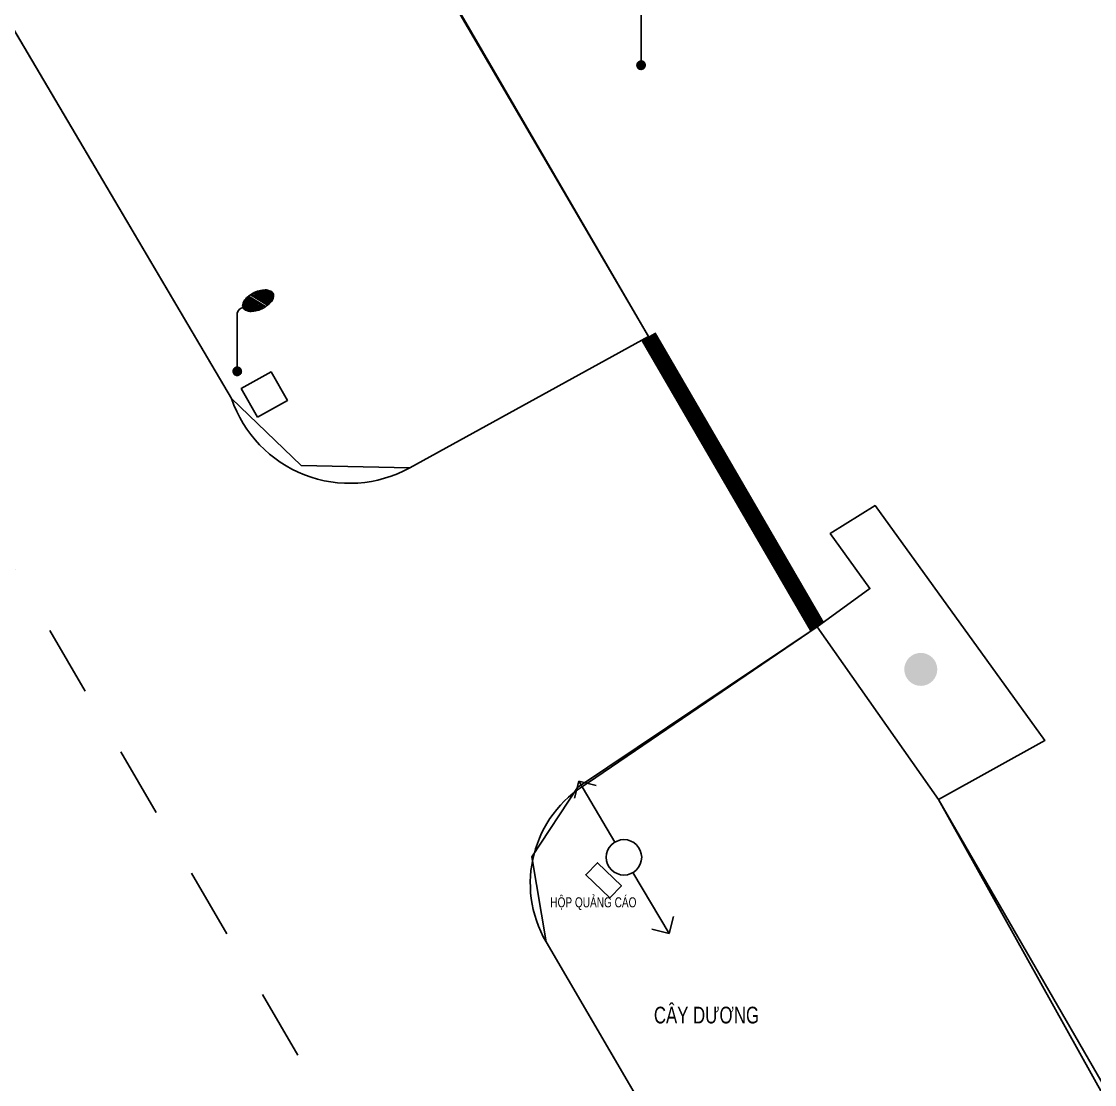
# Model space of a CAD drawing. Header units: millimetres. Extents: x 100 to 288, y -65 to 177.
# Drawn here: x 132.053 to 133.58, y 157.521 to 159.035 of the extents above; entities that cross this region are included whole.
import ezdxf

# ---------------------------------------------------------------- set-up
doc = ezdxf.new("R2010")
doc.units = ezdxf.units.MM
doc.header["$LTSCALE"] = 0.3
doc.header["$MEASUREMENT"] = 0
doc.linetypes.add('DASHDOTX2', pattern=[2, 1, -0.5, 0, -0.5])
for name, color, linetype in [('HATCH1', 8, 'CONTINUOUS'), ('KT', 8, 'CONTINUOUS'), ('Ky hieu', 7, 'CONTINUOUS')]:
    doc.layers.add(name, color=color, linetype=linetype)
doc.styles.add('DIM', font='VAVON.TTF')
doc.linetypes.add('FENCELINE2', pattern='A,0.25,-0.1,[132,ltypeshp.shx,S=0.1,R=0,X=-0.1,Y=0],-0.1,1', length=1.45)

# ---------------------------------------------------------------- blocks, each defined once
blk = doc.blocks.new('Cot den')
at = {"layer": 'Ky hieu', "color": 5, "linetype": 'Continuous'}
for p, q in [((474185.965, 1112245.026), (474185.991, 1112245.093)), ((474185.965, 1112242.67), (474185.965, 1112245.026)), ((474185.991, 1112245.093), (474186.045, 1112245.174)), ((474186.045, 1112245.174), (474186.126, 1112245.228)), ((474186.126, 1112245.228), (474186.193, 1112245.255))]:
    blk.add_line(p, q, dxfattribs=at)
mesh = blk.add_polyface(dxfattribs=at)
corners = [(474186.293, 1112245.159), (474186.24, 1112245.199), (474186.324, 1112245.147), (474186.222, 1112245.225), (474186.388, 1112245.122), (474186.202, 1112245.255), (474186.426, 1112245.115), (474186.192, 1112245.289), (474186.489, 1112245.105), (474186.184, 1112245.319), (474186.528, 1112245.105), (474186.186, 1112245.362), (474186.599, 1112245.106), (474186.187, 1112245.386), (474186.631, 1112245.111), (474186.204, 1112245.434), (474186.707, 1112245.122), (474186.22, 1112245.483), (474186.772, 1112245.14), (474186.246, 1112245.526), (474186.839, 1112245.159), (474186.272, 1112245.571), (474186.898, 1112245.183), (474186.31, 1112245.616), (474186.965, 1112245.21), (474186.343, 1112245.654), (474187.016, 1112245.237), (474186.397, 1112245.701), (474187.086, 1112245.274), (474186.425, 1112245.727), (474187.119, 1112245.297), (474186.505, 1112245.781), (474187.199, 1112245.351), (474186.538, 1112245.804), (474187.227, 1112245.377), (474186.608, 1112245.841), (474187.281, 1112245.424), (474186.658, 1112245.868), (474187.313, 1112245.462), (474186.726, 1112245.896), (474187.352, 1112245.507), (474186.785, 1112245.919), (474187.378, 1112245.552), (474186.851, 1112245.938), (474187.404, 1112245.595), (474186.917, 1112245.956), (474187.42, 1112245.644), (474186.993, 1112245.967), (474187.436, 1112245.692), (474187.025, 1112245.972), (474187.438, 1112245.716), (474187.095, 1112245.973), (474187.44, 1112245.759), (474187.135, 1112245.973), (474187.432, 1112245.789), (474187.422, 1112245.824), (474187.197, 1112245.963), (474187.422, 1112245.824), (474187.401, 1112245.854), (474187.235, 1112245.956), (474187.384, 1112245.879), (474187.3, 1112245.931), (474187.331, 1112245.919)]
mesh.append_faces([[corners[k] for k in face] for face in [(0, 0, 2, 1), (1, 2, 4, 3), (3, 4, 6, 5), (5, 6, 8, 7), (7, 8, 10, 9), (9, 10, 12, 11), (11, 12, 14, 13), (13, 14, 16, 15), (15, 16, 18, 17), (17, 18, 20, 19), (19, 20, 22, 21), (21, 22, 24, 23), (23, 24, 26, 25), (25, 26, 28, 27), (27, 28, 30, 29), (29, 30, 32, 31), (31, 32, 34, 33), (33, 34, 36, 35), (35, 36, 38, 37), (37, 38, 40, 39), (39, 40, 42, 41), (41, 42, 44, 43), (43, 44, 46, 45), (45, 46, 48, 47), (47, 48, 50, 49), (49, 50, 52, 51), (51, 52, 54, 53), (53, 54, 57, 56), (56, 55, 58, 59), (59, 58, 60, 61), (61, 60, 62, 62)]], dxfattribs={"vtx0": -1, "vtx2": -1, "color": 5})
mesh = blk.add_polyface(dxfattribs=at)
corners = [(474185.872, 1112242.529), (474185.856, 1112242.542), (474185.903, 1112242.513), (474185.846, 1112242.551), (474185.909, 1112242.511), (474185.832, 1112242.567), (474185.934, 1112242.504), (474185.824, 1112242.577), (474185.943, 1112242.503), (474185.815, 1112242.594), (474185.965, 1112242.501), (474185.808, 1112242.608), (474185.978, 1112242.502), (474185.804, 1112242.623), (474185.995, 1112242.504), (474185.799, 1112242.639), (474186.01, 1112242.508), (474185.798, 1112242.655), (474186.026, 1112242.513), (474185.796, 1112242.67), (474186.039, 1112242.519), (474185.796, 1112242.67), (474186.057, 1112242.529), (474185.798, 1112242.689), (474186.065, 1112242.535), (474185.799, 1112242.7), (474186.084, 1112242.551), (474185.806, 1112242.723), (474186.089, 1112242.557), (474185.808, 1112242.732), (474186.105, 1112242.577), (474185.82, 1112242.754), (474186.109, 1112242.585), (474185.824, 1112242.762), (474186.121, 1112242.608), (474185.84, 1112242.782), (474186.123, 1112242.616), (474185.846, 1112242.789), (474186.13, 1112242.639), (474185.864, 1112242.804), (474186.131, 1112242.65), (474185.872, 1112242.81), (474186.133, 1112242.67), (474185.89, 1112242.82), (474186.131, 1112242.684), (474185.903, 1112242.826), (474186.13, 1112242.7), (474185.919, 1112242.831), (474186.125, 1112242.716), (474185.934, 1112242.835), (474186.121, 1112242.732), (474185.951, 1112242.837), (474186.114, 1112242.745), (474185.965, 1112242.838), (474186.105, 1112242.762), (474185.986, 1112242.836), (474186.097, 1112242.772), (474185.995, 1112242.835), (474186.084, 1112242.789), (474186.02, 1112242.828), (474186.073, 1112242.797), (474186.026, 1112242.826), (474186.057, 1112242.81)]
mesh.append_faces([[corners[k] for k in face] for face in [(0, 0, 2, 1), (1, 2, 4, 3), (3, 4, 6, 5), (5, 6, 8, 7), (7, 8, 10, 9), (9, 10, 12, 11), (11, 12, 14, 13), (13, 14, 16, 15), (15, 16, 18, 17), (17, 18, 20, 19), (21, 20, 22, 23), (23, 22, 24, 25), (25, 24, 26, 27), (27, 26, 28, 29), (29, 28, 30, 31), (31, 30, 32, 33), (33, 32, 34, 35), (35, 34, 36, 37), (37, 36, 38, 39), (39, 38, 40, 41), (41, 40, 42, 43), (43, 42, 44, 45), (45, 44, 46, 47), (47, 46, 48, 49), (49, 48, 50, 51), (51, 50, 52, 53), (53, 52, 54, 55), (55, 54, 56, 57), (57, 56, 58, 59), (59, 58, 60, 61), (61, 60, 62, 62)]], dxfattribs={"vtx0": -1, "vtx2": -1, "color": 5})
blk = doc.blocks.new('CDHT')
at = {"layer": 'Ky hieu', "color": 5, "ltscale": 0.001}
for p, q in [((474181.866, 1112250.568), (474182.503, 1112251.205)), ((474190.866, 1112250.568), (474190.23, 1112251.205)), ((474181.866, 1112250.568), (474185.466, 1112250.568)), ((474181.866, 1112250.568), (474182.503, 1112249.932)), ((474187.266, 1112250.568), (474190.866, 1112250.568)), ((474190.866, 1112250.568), (474190.23, 1112249.932))]:
    blk.add_line(p, q, dxfattribs=at)
blk.add_circle((474186.366, 1112250.568), 0.9, dxfattribs=at)
blk = doc.blocks.new('Nha tuong')
at = {"layer": 'Ky hieu'}
h = blk.add_hatch(color=256, dxfattribs=at)
edge = h.paths.add_edge_path()
edge.add_arc((474232.372, 1112270.493), 0.838, -32.4679, 327.5321)

msp = doc.modelspace()

# ---------------------------------------------------------------- linework, layer by layer
at = {"layer": 'HATCH1', "ltscale": 5}
msp.add_lwpolyline([(134.81151, 154.27869), (132.7996, 157.72442, -0.4125842), (132.85832, 157.95051), (133.18539, 158.17341), (132.94511, 158.58683), (132.60548, 158.39972, -0.4672487), (132.35173, 158.49833), (131.80448, 159.42575), (130.29063, 162.02676, -0.3119335), (130.40888, 163.54672), (133.5901, 166.09666), (133.69655, 166.06171), (133.81841, 165.90821), (133.85104, 165.8671), (130.68649, 163.35966), (130.55512, 162.65805), (130.75283, 162.33242), (131.17242, 161.5737), (131.67246, 160.76315), (132.94511, 158.58683), (133.18539, 158.17341), (133.35796, 157.92728), (134.76267, 155.49507)], format="xyb", dxfattribs=at)
at = {"layer": 'HATCH1'}
for points in [[(133.85104, 165.8671), (133.69655, 166.06171), (133.5901, 166.09666), (131.99517, 164.83352), (131.23288, 164.21105), (130.40888, 163.54672), (130.40888, 163.54672), (130.25735, 163.32815), (130.15903, 163.07064), (130.11062, 162.5238), (130.17665, 162.24215), (130.29063, 162.02676), (131.55561, 159.8475), (132.35173, 158.49833), (132.45091, 158.40296), (132.60548, 158.39972), (132.94511, 158.58683)], [(137.5176, 149.26617), (137.05876, 150.01439), (136.41184, 151.15219), (135.9429, 151.96438), (136.09101, 152.08732), (135.44861, 153.19091), (134.77517, 154.34074), (132.7996, 157.72442), (132.77929, 157.84551), (132.84407, 157.94431), (133.18539, 158.17341)]]:
    msp.add_lwpolyline(points, dxfattribs=at)
at = {"layer": 'HATCH1', "ltscale": 5}
for points in [[(133.85104, 165.8671), (133.69655, 166.06171), (133.5901, 166.09666), (131.99517, 164.83352), (131.23288, 164.21105), (130.40888, 163.54672), (130.40888, 163.54672), (130.25735, 163.32815), (130.15903, 163.07064), (130.11062, 162.5238), (130.17665, 162.24215), (130.29063, 162.02676), (131.55561, 159.8475), (132.35173, 158.49833), (132.45091, 158.40296), (132.60548, 158.39972), (132.94511, 158.58683)], [(137.5176, 149.26617), (137.05876, 150.01439), (136.41184, 151.15219), (135.9429, 151.96438), (136.09101, 152.08732), (135.44861, 153.19091), (134.77517, 154.34074), (132.7996, 157.72442), (132.77929, 157.84551), (132.84407, 157.94431), (133.18539, 158.17341)]]:
    msp.add_lwpolyline(points, dxfattribs=at)
at = {"layer": 'HATCH1', "linetype": 'FENCELINE2', "ltscale": 2}
for points in [[(132.94511, 158.58683), (132.51841, 159.32156), (131.67246, 160.76315), (131.67246, 160.76315)], [(133.06079, 158.38868), (133.18539, 158.17341), (133.35796, 157.92728), (133.83, 157.08027), (135.052, 155.00333)]]:
    msp.add_lwpolyline(points, dxfattribs=at)
at = {"layer": 'HATCH1', "lineweight": 35, "const_width": 0.02381}
msp.add_lwpolyline([(133.18539, 158.17341), (132.94511, 158.58683)], dxfattribs=at)
at = {"layer": 'HATCH1'}
for points in [[(132.38886, 158.47204), (132.43132, 158.49575), (132.40797, 158.53628), (132.36552, 158.51258)], [(132.89024, 157.78721), (132.90675, 157.80437), (132.87244, 157.83739), (132.85593, 157.82023)]]:
    msp.add_lwpolyline(points, close=True, dxfattribs=at)
at = {"layer": 'HATCH1', "linetype": 'Continuous', "ltscale": 0.7}
msp.add_lwpolyline([(133.35796, 157.92728), (133.50959, 158.01151), (133.26778, 158.34605), (133.20399, 158.30607), (133.26059, 158.22776), (133.18539, 158.17341), (133.35796, 157.92728)], dxfattribs=at)
at = {"layer": 'HATCH1', "ltscale": 5}
msp.add_lwpolyline([(133.35796, 157.92728), (133.50959, 158.01151), (133.26778, 158.34605), (133.20399, 158.30607), (133.26059, 158.22776), (133.18539, 158.17341)], close=True, dxfattribs=at)
at = {"layer": 'KT', "linetype": 'DASHDOTX2', "lineweight": -2, "ltscale": 0.0005, "flags": 128}
msp.add_lwpolyline([(146.55185, 165.89217), (141.44051, 173.55514), (138.50822, 172.00928, 0.1199755), (137.96703, 171.5302), (135.80479, 168.41503, -0.0751899), (135.23025, 167.8034), (129.23572, 163.06135), (136.47891, 150.65653), (143.62361, 154.82832), (140.16447, 160.79761), (147.18299, 164.71746), (147.07065, 164.95796), (146.58091, 165.84862), (146.55185, 165.89217)], format="xyb", dxfattribs=at)

# ---------------------------------------------------------------- block references
at = {"layer": 'HATCH1', "xscale": 0.03504980631987564, "yscale": 0.03504980634066435, "zscale": 0.03504980631806899}
for p in [(-16487.19148, -38824.91708), (-16487.76643, -38825.35296)]:
    msp.add_blockref('Cot den', p, dxfattribs=at)
at = {"layer": 'HATCH1', "linetype": 'Continuous', "ltscale": 0.7, "xscale": 0.02803984506629575, "yscale": 0.02803984505590051, "zscale": 0.02803984505445516}
msp.add_blockref('Nha tuong', (-13164.06932, -31029.77961), dxfattribs=at)
at = {"layer": 'HATCH1', "xscale": 0.02803984502536394, "yscale": 0.02803984505590051, "zscale": 0.02803984505445516, "rotation": 120.5922487451839}
msp.add_blockref('CDHT', (33746.03001, 4584.41956), dxfattribs=at)

# ---------------------------------------------------------------- texts
at = {"layer": 'HATCH1', "style": 'DIM', "width": 0.75}
for s, height, p in [('HOÄP QUAÛNG CAÙO', 0.0142858, (132.80551, 157.77377, -0.00166)), ('CAÂY DÖÔNG', 0.02381, (132.95297, 157.60844))]:
    msp.add_text(s, height=height, dxfattribs=at).set_placement(p)

doc.saveas('drawing.dxf')
